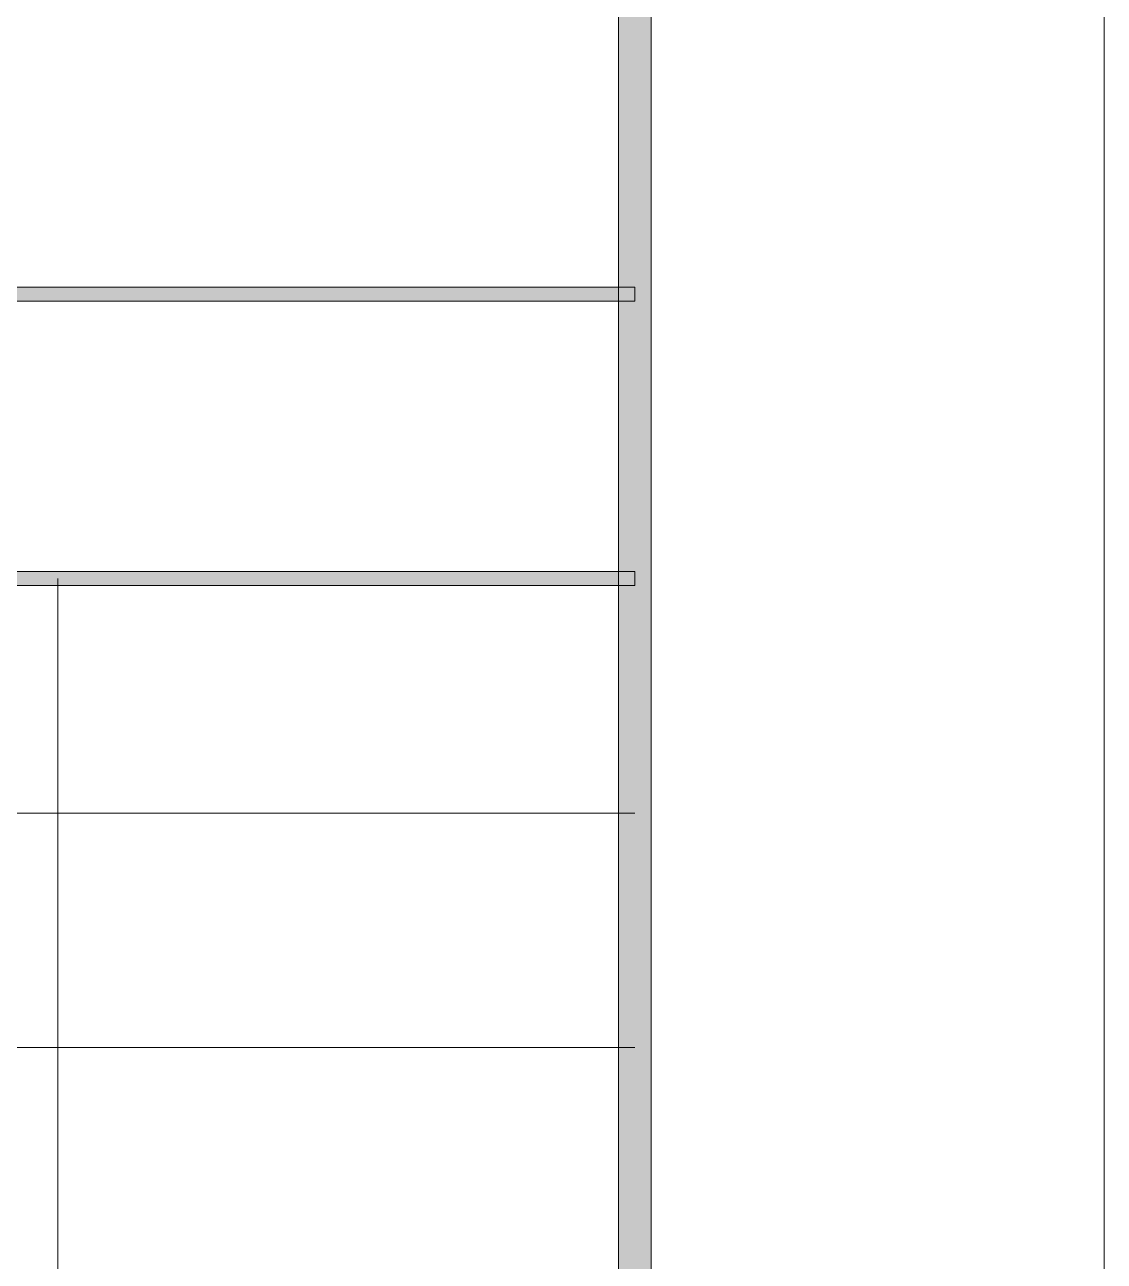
# Model space of a CAD drawing. Header units: millimetres. Extents: x 564 to 880, y 85 to 763.
# Drawn here: x 877.574 to 879.873, y 731.266 to 733.899 of the extents above; entities that cross this region are included whole.
import ezdxf

# ---------------------------------------------------------------- set-up
doc = ezdxf.new("R2010")
doc.units = ezdxf.units.MM

msp = doc.modelspace()

# ---------------------------------------------------------------- hatches: boundary and pattern name
h = msp.add_hatch(color=0)
h.dxf.hatch_style = 2
h.paths.add_polyline_path([(878.9084, 721.6862), (878.8386, 721.7563), (878.8386, 761.6824), (878.9084, 761.7526)])
h = msp.add_hatch(color=0)
h.dxf.hatch_style = 2
h.paths.add_polyline_path([(878.8734, 733.3407), (878.8734, 733.3107), (875.3864, 733.3107), (875.3864, 733.3407)])
h = msp.add_hatch(color=0)
h.dxf.hatch_style = 2
h.paths.add_polyline_path([(875.3864, 732.7056), (875.3864, 732.7353), (878.8734, 732.7353), (878.8734, 732.7056)])

# ---------------------------------------------------------------- linework, layer by layer
at = {"color": 0, "lineweight": 0}
for points in [[(820.4786, 720.7212), (879.8734, 720.7212), (879.8734, 762.7175), (820.4786, 762.7175)], [(878.9084, 721.6862), (878.8386, 721.7563), (878.8386, 761.6824), (878.9084, 761.7526)], [(878.8734, 733.3407), (878.8734, 733.3107), (875.3864, 733.3107), (875.3864, 733.3407)], [(875.3864, 732.7056), (875.3864, 732.7353), (878.8734, 732.7353), (878.8734, 732.7056)]]:
    msp.add_lwpolyline(points, close=True, dxfattribs=at)
for points in [[(877.6447, 728.7235), (877.6447, 732.7203)], [(875.3864, 732.2208), (878.8734, 732.2208)], [(876.4168, 731.7214), (878.8734, 731.7214)]]:
    msp.add_lwpolyline(points, dxfattribs=at)

doc.saveas('drawing.dxf')
